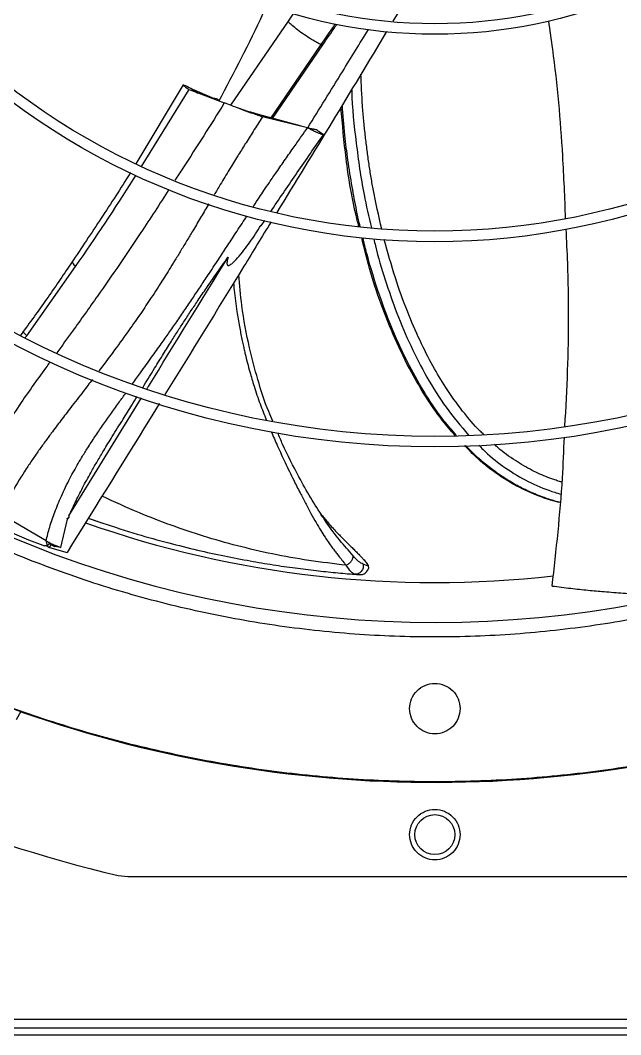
# Model space of a CAD drawing. Header units: inches. Extents: x 1229 to 1453, y -1023 to -720.
# Drawn here: x 1341.22 to 1346.85, y -999.56 to -990.05 of the extents above; entities that cross this region are included whole.
import ezdxf

# ---------------------------------------------------------------- set-up
doc = ezdxf.new("R2010")
doc.units = ezdxf.units.IN
doc.header["$MEASUREMENT"] = 0

msp = doc.modelspace()

# ---------------------------------------------------------------- linework, layer by layer
at = {"color": 18, "linetype": 'Continuous', "lineweight": 25, "true_color": 0x000000}
for p, q in [((1344.9714, -989.6381), (1344.7173, -990.0587)), ((1343.786, -989.9837), (1343.736, -990.0567)), ((1343.736, -990.0567), (1343.1955, -990.8455)), ((1344.0434, -990.277), (1343.5721, -990.9647)), ((1343.5881, -990.969), (1344.0607, -990.2793)), ((1342.7503, -990.6557), (1342.3067, -991.3941)), ((1342.3596, -991.4198), (1342.8066, -990.6992)), ((1342.8066, -990.6992), (1343.1374, -990.8245)), ((1342.8404, -990.6957), (1342.888, -990.7317)), ((1342.8404, -990.6957), (1343.0418, -990.7826)), ((1343.3331, -990.8954), (1343.2607, -990.8701)), ((1343.4951, -990.9552), (1343.493, -990.9432)), ((1343.8616, -991.0432), (1343.493, -990.9432)), ((1343.9175, -991.0566), (1343.4951, -990.9552)), ((1344.0376, -991.1013), (1344.0624, -991.1176)), ((1343.484, -991.9751), (1343.5175, -991.9249)), ((1341.2851, -993.0057), (1341.7435, -992.3584)), ((1341.2557, -992.9627), (1341.2263, -993.0023)), ((1341.2714, -993.024), (1341.2851, -993.0057)), ((1341.6814, -994.6927), (1342.3604, -993.5886)), ((1341.466, -994.9287), (1341.0375, -994.6766)), ((1344.0563, -994.6966), (1344.0267, -994.6512)), ((1341.6048, -994.99), (1341.6686, -994.7238)), ((1341.8627, -994.7157), (1341.9977, -994.7626)), ((1341.1475, -994.853), (1341.3008, -994.9202)), ((1341.3008, -994.9202), (1341.4357, -994.9704)), ((1341.4975, -994.9918), (1341.5158, -994.962)), ((1341.4458, -994.973), (1341.4528, -994.9741)), ((1341.4725, -994.9742), (1341.4975, -994.9918)), ((1341.4844, -994.9691), (1341.4774, -994.9671)), ((1341.4975, -994.9918), (1341.6639, -995.0363)), ((1341.6048, -994.99), (1341.5482, -994.9804)), ((1344.4867, -995.1667), (1344.4384, -995.147)), ((1344.3499, -995.2395), (1344.3762, -995.2412)), ((1341.2347, -996.5229), (1341.1862, -996.6069)), ((1342.1427, -998.0651), (1342.233, -998.0756)), ((1342.233, -998.0756), (1347.9882, -998.0756)), ((1331.7734, -999.411), (1358.6274, -999.411)), ((1331.6974, -999.494), (1358.7033, -999.494)), ((1331.6974, -999.557), (1358.7033, -999.557))]:
    msp.add_line(p, q, dxfattribs=at)
at = {"color": 18, "linetype": 'Continuous', "lineweight": 25, "true_color": 0x000000, "flags": 128}
msp.add_lwpolyline([(1343.9368, -991.0633), (1343.9293, -991.0607), (1343.9175, -991.0566)], dxfattribs=at)
at = {"color": 18, "linetype": 'Continuous', "lineweight": 25, "true_color": 0x000000}
for centre, radius in [((1345.1106, -985.4772), 11.7126), ((1345.1106, -985.4772), 8.5704), ((1345.1106, -985.4772), 8.472), ((1345.1106, -985.4772), 6.6478), ((1345.1106, -985.4772), 6.5493), ((1345.1106, -985.4772), 4.7037), ((1345.1106, -985.4772), 4.6053), ((1345.1106, -997.6819), 0.1875)]:
    msp.add_circle(centre, radius, dxfattribs=at)
for radius, start, end in [(10.2157, 224.36307, 313.03719), (9.8425, 250.57522, 276.47911), (12.9331, 237.30348, 256.73333), (11.7147, 250.65335, 290.90006)]:
    msp.add_arc((1345.1106, -985.4772), radius, start, end, dxfattribs=at)
for points, knots in [([(1356.8201, -985.4772), (1356.8153, -985.7326), (1356.8056, -986.2436), (1356.7277, -987.0067), (1356.6035, -987.7632), (1356.4292, -988.51), (1356.2066, -989.2438), (1355.9365, -989.9614), (1355.6201, -990.6599), (1355.2586, -991.3361), (1354.8537, -991.9873), (1354.407, -992.6106), (1353.9206, -993.2033), (1353.3964, -993.763), (1352.8368, -994.2871), (1352.244, -994.7736), (1351.6207, -995.2202), (1350.9696, -995.6252), (1350.2933, -995.9866), (1349.5949, -996.3031), (1348.8772, -996.5732), (1348.1434, -996.7958), (1347.3967, -996.9699), (1346.6401, -997.0948), (1345.877, -997.17), (1345.1106, -997.1951), (1344.3442, -997.17), (1343.5811, -997.0948), (1342.8246, -996.9699), (1342.0778, -996.7958), (1341.344, -996.5732), (1340.6264, -996.3031), (1339.9279, -995.9866), (1339.2517, -995.6252), (1338.6005, -995.2202), (1337.9772, -994.7736), (1337.3845, -994.2871), (1336.8248, -993.763), (1336.3006, -993.2033), (1335.8142, -992.6106), (1335.3675, -991.9873), (1334.9626, -991.3361), (1334.6012, -990.6599), (1334.2847, -989.9614), (1334.0146, -989.2438), (1333.792, -988.51), (1333.6177, -987.7632), (1333.4936, -987.0067), (1333.4156, -986.2436), (1333.4059, -985.7326), (1333.4011, -985.4772)], [0, 0, 0, 0, 0.020833, 0.041667, 0.0625, 0.083333, 0.104167, 0.125, 0.145833, 0.166667, 0.1875, 0.208333, 0.229167, 0.25, 0.270833, 0.291667, 0.3125, 0.333333, 0.354167, 0.375, 0.395833, 0.416667, 0.4375, 0.458333, 0.479167, 0.5, 0.520833, 0.541667, 0.5625, 0.583333, 0.604167, 0.625, 0.645833, 0.666667, 0.6875, 0.708333, 0.729167, 0.75, 0.770833, 0.791667, 0.8125, 0.833333, 0.854167, 0.875, 0.895833, 0.916667, 0.9375, 0.958333, 0.979167, 1, 1, 1, 1]), ([(1340.4605, -990.0843), (1340.5083, -990.0386), (1340.6299, -989.9224), (1340.8377, -989.7239), (1341.0736, -989.4984), (1341.3027, -989.2795), (1341.5046, -989.0865), (1341.666, -988.9323), (1341.7604, -988.8421), (1341.7958, -988.8083)], [0, 0, 0, 0, 0.107798, 0.274519, 0.468022, 0.638557, 0.78875, 0.92088, 1, 1, 1, 1]), ([(1343.0861, -990.8078), (1343.2292, -990.5375), (1343.3865, -990.2405), (1343.5242, -989.9342), (1343.5366, -989.9067)], [0, 0, 0, 0, 0.910233, 1, 1, 1, 1]), ([(1344.0434, -990.277), (1344.032, -990.2719), (1344.0093, -990.2619), (1343.9527, -990.2285), (1343.8876, -990.186), (1343.8222, -990.1392), (1343.7699, -990.0975), (1343.7378, -990.0672), (1343.737, -990.0603), (1343.7366, -990.0571)], [0, 0, 0, 0, 0.1380934, 0.2761794, 0.4246181, 0.5730641, 0.7215053, 0.869951, 1, 1, 1, 1]), ([(1344.1764, -990.0829), (1344.1651, -990.0993), (1344.1214, -990.163), (1344.0766, -990.2284), (1344.0434, -990.277)], [0, 0, 0, 0, 0.257808, 1, 1, 1, 1]), ([(1344.0607, -990.2793), (1344.1, -990.2219), (1344.1448, -990.1566), (1344.1881, -990.0934), (1344.1933, -990.0857)], [0, 0, 0, 0, 0.8793001, 1, 1, 1, 1]), ([(1346.3366, -991.9064), (1346.3288, -991.7114), (1346.3075, -991.1815), (1346.2523, -990.5636), (1346.1912, -990.1436), (1346.1784, -990.0552)], [0, 0, 0, 0, 0.314992, 0.855866, 1, 1, 1, 1]), ([(1344.6587, -990.1557), (1344.489, -990.4375), (1344.1475, -991.0045), (1343.8023, -991.5678), (1343.6288, -991.8511)], [0, 0, 0, 0, 0.497142, 1, 1, 1, 1]), ([(1343.9197, -991.0574), (1344.0278, -990.8821), (1344.2172, -990.5749), (1344.4071, -990.2674), (1344.4886, -990.1353)], [0, 0, 0, 0, 0.570471, 1, 1, 1, 1]), ([(1344.0606, -990.2756), (1344.0607, -990.2779), (1344.0609, -990.2826), (1344.0492, -990.2788), (1344.0434, -990.277)], [0, 0, 0, 0, 0.4999658, 1, 1, 1, 1]), ([(1344.6135, -992.0058), (1344.5846, -991.881), (1344.5462, -991.7156), (1344.5105, -991.5069), (1344.4909, -991.3812), (1344.4732, -991.2525), (1344.4574, -991.1209), (1344.4438, -990.9863), (1344.4276, -990.797), (1344.4221, -990.6524), (1344.4184, -990.5537)], [0, 0, 0, 0, 0.260832, 0.345503, 0.432085, 0.520577, 0.610976, 0.703276, 0.797476, 1, 1, 1, 1]), ([(1342.8066, -990.6992), (1342.7888, -990.6874), (1342.7533, -990.6638), (1342.7464, -990.6521), (1342.7727, -990.66), (1342.8179, -990.6838), (1342.8404, -990.6957)], [0, 0, 0, 0, 0.250001, 0.500002, 0.75, 1, 1, 1, 1]), ([(1344.3309, -990.6985), (1344.331, -990.7029), (1344.3346, -990.8697), (1344.3715, -991.1989), (1344.4297, -991.6278), (1344.4916, -991.891), (1344.5159, -991.9945)], [0, 0, 0, 0, 0.0100314, 0.3838334, 0.7578606, 1, 1, 1, 1]), ([(1343.1374, -990.8245), (1343.0087, -991.029), (1342.8558, -991.2717), (1342.6993, -991.5117), (1342.6746, -991.5495)], [0, 0, 0, 0, 0.842331, 1, 1, 1, 1]), ([(1343.091, -990.798), (1343.0844, -990.7951), (1343.0702, -990.7889), (1343.052, -990.7832), (1343.0455, -990.7828), (1343.0418, -990.7826)], [0, 0, 0, 0, 0.274241, 0.593266, 1, 1, 1, 1]), ([(1343.4951, -990.9552), (1343.4598, -990.943), (1343.3891, -990.9187), (1343.2894, -990.8811), (1343.2011, -990.8471), (1343.1587, -990.832), (1343.1374, -990.8245)], [0, 0, 0, 0, 0.249985, 0.5000003, 0.7500079, 1, 1, 1, 1]), ([(1344.3984, -991.9809), (1344.3884, -991.9419), (1344.3344, -991.733), (1344.2754, -991.3602), (1344.2445, -991.0264), (1344.2297, -990.866)], [0, 0, 0, 0, 0.106433, 0.570813, 1, 1, 1, 1]), ([(1344.4102, -991.9822), (1344.4075, -991.9706), (1344.3959, -991.9209), (1344.3775, -991.8337), (1344.3553, -991.7216), (1344.3269, -991.5646), (1344.2961, -991.3664), (1344.2636, -991.1103), (1344.2508, -990.9371), (1344.2438, -990.8427)], [0, 0, 0, 0, 0.03104, 0.132253, 0.23119, 0.327855, 0.546696, 0.752907, 1, 1, 1, 1]), ([(1343.4951, -990.9552), (1343.4658, -991.0006), (1343.4107, -991.086), (1343.3334, -991.2081), (1343.2588, -991.3276), (1343.1816, -991.4534), (1343.1082, -991.575), (1343.0612, -991.6537), (1343.0421, -991.6858)], [0, 0, 0, 0, 0.188275, 0.353819, 0.503651, 0.679506, 0.869268, 1, 1, 1, 1]), ([(1343.493, -990.9432), (1343.4637, -990.9348), (1343.4066, -990.9186), (1343.3544, -990.9021), (1343.329, -990.8941)], [0, 0, 0, 0, 0.513446, 1, 1, 1, 1]), ([(1343.4068, -991.7982), (1343.4088, -991.7951), (1343.4289, -991.7647), (1343.463, -991.7138), (1343.5119, -991.6411), (1343.5651, -991.5625), (1343.6318, -991.4649), (1343.7093, -991.3527), (1343.7875, -991.2408), (1343.8569, -991.1422), (1343.8989, -991.083), (1343.9175, -991.0566)], [0, 0, 0, 0, 0.012456, 0.12215, 0.205101, 0.305452, 0.439341, 0.599659, 0.759464, 0.892908, 1, 1, 1, 1]), ([(1344.0624, -991.1176), (1344.0645, -991.1192), (1344.0685, -991.1225), (1344.0642, -991.1228), (1344.0523, -991.1197), (1344.0325, -991.1126), (1344.0061, -991.1017), (1343.9757, -991.0878), (1343.9446, -991.0722), (1343.9265, -991.0618), (1343.9175, -991.0566)], [0, 0, 0, 0, 0.1195219, 0.2368997, 0.3560026, 0.4802891, 0.6097285, 0.7415773, 0.8729295, 1, 1, 1, 1]), ([(1343.9496, -991.0665), (1343.9475, -991.0662), (1343.9432, -991.0656), (1343.9386, -991.0639), (1343.9362, -991.063)], [0, 0, 0, 0, 0.479347, 1, 1, 1, 1]), ([(1343.5744, -991.8397), (1343.5781, -991.8342), (1343.6589, -991.7131), (1343.822, -991.4738), (1343.9846, -991.2401), (1344.0668, -991.1221)], [0, 0, 0, 0, 0.022959, 0.506529, 1, 1, 1, 1]), ([(1344.0002, -991.0768), (1344.0011, -991.077), (1344.0029, -991.0773), (1344.0004, -991.0768), (1343.9941, -991.0756), (1343.9844, -991.0736), (1343.9724, -991.0712), (1343.96, -991.0687), (1343.9486, -991.0663), (1343.9436, -991.0653), (1343.9411, -991.0648)], [0, 0, 0, 0, 0.11663, 0.230578, 0.347096, 0.470907, 0.602448, 0.737933, 0.872207, 1, 1, 1, 1]), ([(1344.0376, -991.1013), (1344.0352, -991.0996), (1344.0303, -991.0964), (1344.0188, -991.0886), (1344.0085, -991.0817), (1344.0017, -991.0771)], [0, 0, 0, 0, 0.26191, 0.514546, 1, 1, 1, 1]), ([(1342.2564, -991.4778), (1342.2556, -991.4791), (1342.1692, -991.6232), (1341.9841, -991.9033), (1341.7988, -992.1821), (1341.7061, -992.3215)], [0, 0, 0, 0, 0.00468, 0.502198, 1, 1, 1, 1]), ([(1341.7435, -992.3584), (1341.9287, -992.0867), (1342.1221, -991.8031), (1342.3018, -991.513), (1342.3094, -991.5008)], [0, 0, 0, 0, 0.957766, 1, 1, 1, 1]), ([(1342.6188, -991.6351), (1342.5316, -991.7702), (1342.3146, -992.1064), (1342.0109, -992.5472), (1341.7455, -992.9219), (1341.6161, -993.0982), (1341.5665, -993.1658)], [0, 0, 0, 0, 0.260733, 0.648635, 0.865344, 1, 1, 1, 1]), ([(1342.9914, -991.771), (1342.9679, -991.8104), (1342.92, -991.8911), (1342.8543, -992.0014), (1342.7931, -992.1037), (1342.7385, -992.1942), (1342.6848, -992.2822), (1342.6345, -992.3638), (1342.5874, -992.4393), (1342.5235, -992.5401), (1342.4424, -992.6649), (1342.3389, -992.8183), (1342.2229, -992.9836), (1342.0967, -993.1576), (1342.0054, -993.2784), (1341.9621, -993.3358)], [0, 0, 0, 0, 0.0737354, 0.1508386, 0.2063965, 0.2653879, 0.3206087, 0.3720631, 0.4192551, 0.4634517, 0.5633409, 0.6576027, 0.7590705, 0.8855214, 1, 1, 1, 1]), ([(1342.2765, -993.4567), (1342.3017, -993.422), (1342.3617, -993.3392), (1342.4517, -993.2141), (1342.5405, -993.0896), (1342.6189, -992.9784), (1342.6927, -992.8723), (1342.767, -992.7639), (1342.8409, -992.6546), (1342.9137, -992.5458), (1342.9937, -992.4251), (1343.0755, -992.3011), (1343.1617, -992.1698), (1343.2473, -992.0395), (1343.3106, -991.9431), (1343.3453, -991.8908), (1343.3486, -991.8858)], [0, 0, 0, 0, 0.0671735, 0.1598312, 0.2410152, 0.3066581, 0.3730056, 0.4440899, 0.5134581, 0.5811343, 0.6510654, 0.7428768, 0.816868, 0.9005011, 0.9904923, 1, 1, 1, 1]), ([(1343.5755, -991.9383), (1343.4909, -992.0769), (1343.1605, -992.6183), (1342.8281, -993.1563), (1342.5808, -993.5566)], [0, 0, 0, 0, 0.255951, 1, 1, 1, 1]), ([(1343.1728, -992.2689), (1343.1687, -992.2841), (1343.1631, -992.3045), (1343.1616, -992.3288), (1343.1633, -992.3392), (1343.167, -992.3447), (1343.1709, -992.3471), (1343.1759, -992.3475), (1343.1834, -992.3459), (1343.1941, -992.3404), (1343.2226, -992.3194), (1343.2869, -992.2499), (1343.3795, -992.1309), (1343.4468, -992.0256), (1343.4806, -991.9729)], [0, 0, 0, 0, 0.083357, 0.111566, 0.131906, 0.141153, 0.149666, 0.158654, 0.169165, 0.191456, 0.221229, 0.353929, 0.67656, 1, 1, 1, 1]), ([(1346.3298, -993.8573), (1346.3392, -993.682), (1346.3665, -993.1718), (1346.369, -992.5546), (1346.3467, -992.1142), (1346.3414, -992.0088)], [0, 0, 0, 0, 0.284655, 0.828752, 1, 1, 1, 1]), ([(1345.3011, -993.9409), (1345.2598, -993.8934), (1345.161, -993.78), (1345.0257, -993.5818), (1344.8762, -993.3288), (1344.7341, -993.0376), (1344.6042, -992.7098), (1344.4976, -992.3928), (1344.4478, -992.1826), (1344.4249, -992.0862)], [0, 0, 0, 0, 0.091547, 0.218973, 0.346412, 0.516315, 0.686228, 0.856146, 1, 1, 1, 1]), ([(1345.314, -993.9404), (1345.274, -993.895), (1345.1692, -993.7758), (1345.0217, -993.5563), (1344.8664, -993.285), (1344.7209, -992.9746), (1344.5872, -992.6257), (1344.5044, -992.3534), (1344.4558, -992.1713), (1344.443, -992.1193), (1344.4351, -992.0876)], [0, 0, 0, 0, 0.088153, 0.231165, 0.381791, 0.540034, 0.726308, 0.922159, 0.952483, 1, 1, 1, 1]), ([(1344.5391, -992.099), (1344.5438, -992.1208), (1344.5718, -992.2497), (1344.6434, -992.4818), (1344.7508, -992.7947), (1344.8804, -993.1009), (1345.0331, -993.3974), (1345.2102, -993.682), (1345.3536, -993.8515), (1345.4253, -993.9364)], [0, 0, 0, 0, 0.032665, 0.193012, 0.353604, 0.514509, 0.67584, 0.837737, 1, 1, 1, 1]), ([(1345.5689, -993.9312), (1345.5577, -993.9209), (1345.4855, -993.8547), (1345.3648, -993.7073), (1345.2173, -993.5027), (1345.0854, -993.2808), (1344.964, -993.0431), (1344.8459, -992.7677), (1344.7315, -992.4515), (1344.6698, -992.2242), (1344.637, -992.1034)], [0, 0, 0, 0, 0.02226, 0.143044, 0.274084, 0.386376, 0.51454, 0.658603, 0.818582, 1, 1, 1, 1]), ([(1342.3717, -993.4934), (1342.377, -993.4848), (1342.4146, -993.4242), (1342.4798, -993.3176), (1342.5644, -993.1806), (1342.6379, -993.0626), (1342.7027, -992.9604), (1342.7644, -992.8648), (1342.8269, -992.7699), (1342.8958, -992.6672), (1342.9735, -992.5535), (1343.0669, -992.419), (1343.1351, -992.3224), (1343.1728, -992.2689)], [0, 0, 0, 0, 0.020501, 0.145618, 0.254729, 0.348628, 0.429282, 0.501896, 0.581262, 0.662286, 0.755881, 0.864649, 1, 1, 1, 1]), ([(1342.4108, -993.5065), (1342.4158, -993.4985), (1342.6691, -993.0866), (1342.9235, -992.6737), (1343.1728, -992.2689)], [0, 0, 0, 0, 0.019444, 1, 1, 1, 1]), ([(1341.7128, -992.3116), (1341.6374, -992.4227), (1341.487, -992.6443), (1341.329, -992.8618), (1341.2501, -992.9703)], [0, 0, 0, 0, 0.50097, 1, 1, 1, 1]), ([(1341.7152, -992.3133), (1341.7138, -992.3165), (1341.7109, -992.3236), (1341.732, -992.3461), (1341.7435, -992.3584)], [0, 0, 0, 0, 0.454073, 1, 1, 1, 1]), ([(1343.5919, -993.8077), (1343.5788, -993.7777), (1343.5233, -993.6508), (1343.4495, -993.421), (1343.3624, -993.0896), (1343.3009, -992.7612), (1343.2805, -992.5306), (1343.272, -992.4344)], [0, 0, 0, 0, 0.069494, 0.294091, 0.510792, 0.795823, 1, 1, 1, 1]), ([(1343.2236, -992.513), (1343.2255, -992.5353), (1343.2332, -992.6244), (1343.2524, -992.7603), (1343.2774, -992.9132), (1343.296, -993.0086), (1343.3079, -993.0654), (1343.3134, -993.0909), (1343.3187, -993.1149), (1343.3238, -993.1372), (1343.3286, -993.1581), (1343.3451, -993.2276), (1343.3728, -993.3348), (1343.4191, -993.4906), (1343.4689, -993.6413), (1343.5109, -993.7452), (1343.5311, -993.795)], [0, 0, 0, 0, 0.050639, 0.202267, 0.31057, 0.401461, 0.422389, 0.442121, 0.460659, 0.478002, 0.49415, 0.509104, 0.640054, 0.745187, 0.877967, 1, 1, 1, 1]), ([(1341.2559, -992.9685), (1341.2549, -992.9701), (1341.2525, -992.9738), (1341.2732, -992.9941), (1341.2851, -993.0057)], [0, 0, 0, 0, 0.427504, 1, 1, 1, 1]), ([(1351.9979, -993.2059), (1351.8068, -993.3691), (1351.4248, -993.6954), (1350.8084, -994.1304), (1350.1646, -994.5225), (1349.4932, -994.866), (1348.7989, -995.1599), (1348.0849, -995.4024), (1347.3552, -995.5925), (1346.6137, -995.7289), (1345.8641, -995.8111), (1345.1106, -995.8385), (1344.3571, -995.8111), (1343.6076, -995.7289), (1342.866, -995.5925), (1342.1363, -995.4024), (1341.4224, -995.1599), (1340.728, -994.866), (1340.0567, -994.5225), (1339.4128, -994.1304), (1338.7965, -993.6954), (1338.4144, -993.3691), (1338.2234, -993.2059)], [0, 0, 0, 0, 0.0499999, 0.0999999, 0.1500001, 0.1999999, 0.25, 0.3, 0.35, 0.4000001, 0.45, 0.5000001, 0.5499999, 0.6000001, 0.6499999, 0.6999999, 0.7499999, 0.8, 0.85, 0.9, 0.95, 1, 1, 1, 1]), ([(1341.5049, -993.2501), (1341.4951, -993.2635), (1341.4028, -993.3897), (1341.2612, -993.5854), (1341.092, -993.8471), (1340.9644, -994.0736), (1340.8513, -994.3133), (1340.7987, -994.4815), (1340.7722, -994.5664)], [0, 0, 0, 0, 0.032679, 0.308339, 0.475812, 0.647076, 0.822089, 1, 1, 1, 1]), ([(1341.9007, -993.4164), (1341.8723, -993.4535), (1341.8049, -993.5414), (1341.7061, -993.6689), (1341.6057, -993.7997), (1341.525, -993.9068), (1341.4556, -994.0012), (1341.3966, -994.0833), (1341.3382, -994.1672), (1341.2539, -994.2931), (1341.1484, -994.4614), (1341.0742, -994.6054), (1341.0375, -994.6766)], [0, 0, 0, 0, 0.091237, 0.216238, 0.314969, 0.41309, 0.478087, 0.543952, 0.610654, 0.678175, 0.840873, 1, 1, 1, 1]), ([(1341.466, -994.9287), (1341.4772, -994.8853), (1341.5007, -994.794), (1341.5487, -994.6539), (1341.6113, -994.5013), (1341.6737, -994.3735), (1341.7282, -994.2724), (1341.7676, -994.2031), (1341.8126, -994.1275), (1341.8674, -994.0397), (1341.9329, -993.94), (1342.0049, -993.8349), (1342.0792, -993.7297), (1342.1493, -993.6322), (1342.1947, -993.5696), (1342.2146, -993.5422)], [0, 0, 0, 0, 0.084738, 0.177946, 0.279583, 0.396266, 0.446499, 0.496733, 0.54697, 0.612826, 0.692325, 0.772656, 0.853828, 0.935842, 1, 1, 1, 1]), ([(1341.6814, -994.6927), (1341.7032, -994.6458), (1341.747, -994.5519), (1341.8187, -994.4115), (1341.8863, -994.2881), (1341.9499, -994.1776), (1342.0134, -994.0709), (1342.0937, -993.94), (1342.182, -993.7985), (1342.2603, -993.6734), (1342.3042, -993.6024), (1342.3206, -993.5759)], [0, 0, 0, 0, 0.120408, 0.241264, 0.366192, 0.447006, 0.537729, 0.655272, 0.805197, 0.92743, 1, 1, 1, 1]), ([(1342.5282, -993.642), (1342.5165, -993.661), (1342.229, -994.1278), (1341.9406, -994.5915), (1341.6639, -995.0363)], [0, 0, 0, 0, 0.040727, 1, 1, 1, 1]), ([(1343.5773, -993.9068), (1343.5968, -993.9513), (1343.6388, -994.0475), (1343.709, -994.1983), (1343.7796, -994.3442), (1343.8433, -994.471), (1343.8973, -994.5752), (1343.9476, -994.669), (1343.996, -994.7552), (1344.0399, -994.8293), (1344.077, -994.8885), (1344.1092, -994.9366), (1344.1378, -994.9772), (1344.1649, -995.014), (1344.1932, -995.0509), (1344.2236, -995.0892), (1344.2533, -995.1257), (1344.2717, -995.1482), (1344.279, -995.1571)], [0, 0, 0, 0, 0.096599, 0.208468, 0.329977, 0.416643, 0.488291, 0.562568, 0.629755, 0.689706, 0.742335, 0.779475, 0.816492, 0.853375, 0.883868, 0.924813, 0.970283, 1, 1, 1, 1]), ([(1344.0609, -994.7056), (1344.0226, -994.6463), (1343.9451, -994.5258), (1343.817, -994.2948), (1343.7122, -994.0923), (1343.6531, -993.9514), (1343.6381, -993.9158)], [0, 0, 0, 0, 0.241712, 0.490628, 0.871176, 1, 1, 1, 1]), ([(1346.2108, -995.3517), (1346.2485, -995.0149), (1346.3003, -994.5507), (1346.3197, -994.0843), (1346.325, -993.9562)], [0, 0, 0, 0, 0.725429, 1, 1, 1, 1]), ([(1346.2848, -994.5703), (1346.2549, -994.5626), (1346.1455, -994.5346), (1345.9614, -994.4627), (1345.7398, -994.3381), (1345.547, -994.1951), (1345.4374, -994.0848), (1345.3892, -994.0364)], [0, 0, 0, 0, 0.090367, 0.330691, 0.571003, 0.811384, 1, 1, 1, 1]), ([(1346.2849, -994.569), (1346.2728, -994.5656), (1346.2441, -994.5576), (1346.1881, -994.5407), (1346.1207, -994.5182), (1346.05, -994.4907), (1345.9662, -994.454), (1345.8566, -994.3984), (1345.7317, -994.321), (1345.6087, -994.23), (1345.4999, -994.1384), (1345.4314, -994.069), (1345.3988, -994.036)], [0, 0, 0, 0, 0.0373565, 0.0879343, 0.1725214, 0.2465011, 0.3097965, 0.4383505, 0.6009917, 0.7283699, 0.8708656, 1, 1, 1, 1]), ([(1345.5217, -994.0311), (1345.5488, -994.0585), (1345.6346, -994.1454), (1345.7984, -994.2676), (1346.0101, -994.3906), (1346.1775, -994.4577), (1346.273, -994.4851), (1346.2924, -994.4907)], [0, 0, 0, 0, 0.12378, 0.392826, 0.662435, 0.931523, 1, 1, 1, 1]), ([(1346.3029, -994.3788), (1346.2983, -994.3774), (1346.2795, -994.3717), (1346.2473, -994.3615), (1346.207, -994.3478), (1346.1316, -994.3198), (1346.0156, -994.2683), (1345.8591, -994.1755), (1345.7409, -994.0926), (1345.6803, -994.0352), (1345.6697, -994.0251)], [0, 0, 0, 0, 0.020347, 0.082595, 0.142125, 0.199043, 0.419812, 0.667308, 0.941857, 1, 1, 1, 1]), ([(1344.279, -995.1571), (1344.1616, -995.1431), (1343.9264, -995.1152), (1343.5864, -995.0534), (1343.2579, -994.9773), (1342.9413, -994.8868), (1342.636, -994.7826), (1342.3165, -994.6601), (1342.1066, -994.5626), (1341.9909, -994.5089)], [0, 0, 0, 0, 0.136797, 0.274291, 0.412363, 0.550953, 0.689949, 0.829268, 1, 1, 1, 1]), ([(1341.6636, -994.7222), (1341.6648, -994.7203), (1341.6671, -994.7167), (1341.6741, -994.7117), (1341.6799, -994.7101), (1341.6838, -994.709)], [0, 0, 0, 0, 0.257129, 0.502122, 1, 1, 1, 1]), ([(1341.6686, -994.7238), (1341.6693, -994.7222), (1341.6707, -994.7188), (1341.6745, -994.7147), (1341.6789, -994.7114), (1341.6821, -994.7099), (1341.6838, -994.709)], [0, 0, 0, 0, 0.222196, 0.451436, 0.707744, 1, 1, 1, 1]), ([(1341.6838, -994.709), (1341.6835, -994.7061), (1341.6831, -994.7005), (1341.6819, -994.6952), (1341.6814, -994.6927)], [0, 0, 0, 0, 0.530956, 1, 1, 1, 1]), ([(1341.863, -994.7152), (1341.8859, -994.7235), (1341.9288, -994.7392), (1341.972, -994.7533), (1341.9922, -994.7599)], [0, 0, 0, 0, 0.532575, 1, 1, 1, 1]), ([(1341.9977, -994.7626), (1342.1046, -994.7972), (1342.3072, -994.863), (1342.6046, -994.9458), (1342.8777, -995.0138), (1343.1327, -995.0698), (1343.3687, -995.1153), (1343.5905, -995.1526), (1343.7964, -995.1826), (1343.9925, -995.207), (1344.1787, -995.2268), (1344.3004, -995.2368), (1344.3604, -995.2417)], [0, 0, 0, 0, 0.148236, 0.281099, 0.399392, 0.506751, 0.608203, 0.695761, 0.779942, 0.857726, 0.929884, 1, 1, 1, 1]), ([(1344.0483, -994.6844), (1344.0692, -994.7102), (1344.1153, -994.7673), (1344.1748, -994.8316), (1344.2242, -994.8826), (1344.2588, -994.9174), (1344.2931, -994.9512), (1344.3267, -994.984), (1344.3594, -995.016), (1344.3905, -995.0471), (1344.4133, -995.0706), (1344.4296, -995.0881), (1344.4412, -995.101), (1344.4543, -995.1163), (1344.4733, -995.1401), (1344.4813, -995.1558), (1344.4867, -995.1667)], [0, 0, 0, 0, 0.12639, 0.27963, 0.347218, 0.414969, 0.48292, 0.551088, 0.619505, 0.688197, 0.757232, 0.781657, 0.813095, 0.851625, 0.897349, 1, 1, 1, 1]), ([(1344.3448, -995.0685), (1344.3027, -995.0204), (1344.2195, -994.925), (1344.1204, -994.7962), (1344.0685, -994.7156), (1344.0563, -994.6966)], [0, 0, 0, 0, 0.438467, 0.868034, 1, 1, 1, 1]), ([(1341.466, -994.9287), (1341.4771, -994.9346), (1341.4992, -994.9461), (1341.538, -994.9644), (1341.5756, -994.9803), (1341.5952, -994.9868), (1341.6048, -994.99)], [0, 0, 0, 0, 0.258157, 0.513541, 0.760394, 1, 1, 1, 1]), ([(1341.4774, -994.9671), (1341.4775, -994.9671), (1341.4777, -994.9669), (1341.478, -994.9665), (1341.4781, -994.9661), (1341.4782, -994.9651), (1341.4774, -994.9625), (1341.4754, -994.9573), (1341.4739, -994.945), (1341.4693, -994.9354), (1341.466, -994.9287)], [0, 0, 0, 0, 0.010699, 0.020906, 0.031322, 0.042593, 0.098149, 0.225014, 0.455521, 1, 1, 1, 1]), ([(1341.4661, -994.9288), (1341.4748, -994.9336), (1341.4916, -994.943), (1341.5015, -994.9513), (1341.5062, -994.9553)], [0, 0, 0, 0, 0.516686, 1, 1, 1, 1]), ([(1341.4995, -994.9471), (1341.499, -994.9493), (1341.4978, -994.9537), (1341.4945, -994.9597), (1341.4901, -994.9651), (1341.4863, -994.9678), (1341.4844, -994.9691)], [0, 0, 0, 0, 0.247426, 0.495581, 0.745936, 1, 1, 1, 1]), ([(1341.5068, -994.9559), (1341.5082, -994.957), (1341.5109, -994.9595), (1341.5142, -994.9612), (1341.5158, -994.962)], [0, 0, 0, 0, 0.474627, 1, 1, 1, 1]), ([(1341.5158, -994.962), (1341.5176, -994.9636), (1341.521, -994.9665), (1341.5244, -994.9693), (1341.526, -994.9706)], [0, 0, 0, 0, 0.526153, 1, 1, 1, 1]), ([(1341.4357, -994.9704), (1341.4394, -994.9715), (1341.4466, -994.9736), (1341.4578, -994.9738), (1341.4684, -994.9719), (1341.4745, -994.9687), (1341.4774, -994.9671)], [0, 0, 0, 0, 0.26335, 0.525402, 0.772577, 1, 1, 1, 1]), ([(1341.4844, -994.9691), (1341.4816, -994.9707), (1341.4756, -994.9739), (1341.4689, -994.9746), (1341.4654, -994.975)], [0, 0, 0, 0, 0.478256, 1, 1, 1, 1]), ([(1341.526, -994.9706), (1341.5281, -994.9718), (1341.5321, -994.9742), (1341.538, -994.977), (1341.5435, -994.9793), (1341.5467, -994.98), (1341.5482, -994.9804)], [0, 0, 0, 0, 0.259488, 0.511187, 0.756853, 1, 1, 1, 1]), ([(1344.279, -995.1571), (1344.2875, -995.1526), (1344.3007, -995.1457), (1344.3164, -995.1315), (1344.3271, -995.119), (1344.3356, -995.1057), (1344.3434, -995.0882), (1344.3442, -995.0763), (1344.3448, -995.0685)], [0, 0, 0, 0, 0.239377, 0.368561, 0.500492, 0.632382, 0.761319, 1, 1, 1, 1]), ([(1344.4384, -995.147), (1344.4247, -995.1403), (1344.3972, -995.1268), (1344.3623, -995.0881), (1344.3448, -995.0685)], [0, 0, 0, 0, 0.496769, 1, 1, 1, 1]), ([(1344.4384, -995.147), (1344.4391, -995.1524), (1344.4405, -995.1638), (1344.4382, -995.1816), (1344.4321, -995.1993), (1344.4217, -995.2155), (1344.4081, -995.2285), (1344.3924, -995.2372), (1344.3762, -995.2419), (1344.3656, -995.2418), (1344.3604, -995.2417)], [0, 0, 0, 0, 0.113213, 0.235961, 0.365987, 0.500012, 0.634018, 0.764056, 0.886781, 1, 1, 1, 1]), ([(1344.4775, -995.1509), (1344.4788, -995.1515), (1344.4813, -995.1527), (1344.4838, -995.1558), (1344.4857, -995.1592), (1344.4867, -995.1629), (1344.4867, -995.1654), (1344.4867, -995.1667)], [0, 0, 0, 0, 0.212131, 0.409842, 0.60994, 0.808071, 1, 1, 1, 1]), ([(1344.3604, -995.2417), (1344.3494, -995.2371), (1344.3263, -995.2276), (1344.2952, -995.1813), (1344.279, -995.1571)], [0, 0, 0, 0, 0.475867, 1, 1, 1, 1]), ([(1344.3604, -995.2417), (1344.3707, -995.2425), (1344.3874, -995.2437), (1344.4017, -995.2448), (1344.4063, -995.2451), (1344.4055, -995.2451), (1344.4054, -995.2451)], [0, 0, 0, 0, 0.448765, 0.72774, 0.935469, 1, 1, 1, 1]), ([(1344.4057, -995.2451), (1344.4112, -995.2451), (1344.4228, -995.2453), (1344.4403, -995.2405), (1344.4571, -995.2317), (1344.4716, -995.2185), (1344.4824, -995.203), (1344.4859, -995.1914), (1344.4875, -995.186)], [0, 0, 0, 0, 0.151344, 0.315517, 0.48942, 0.668613, 0.847726, 1, 1, 1, 1]), ([(1344.4867, -995.1667), (1344.4887, -995.1738), (1344.4908, -995.1812), (1344.4877, -995.1859), (1344.4876, -995.1861)], [0, 0, 0, 0, 0.973645, 1, 1, 1, 1]), ([(1346.2108, -995.3517), (1346.2688, -995.359), (1346.3806, -995.3733), (1346.5429, -995.3904), (1346.7069, -995.4054), (1346.8743, -995.4179), (1347.047, -995.4282), (1347.1598, -995.4326), (1347.2151, -995.4348)], [0, 0, 0, 0, 0.173712, 0.335418, 0.485076, 0.663267, 0.834917, 1, 1, 1, 1]), ([(1344.8744, -996.5008), (1344.8779, -996.4699), (1344.885, -996.408), (1344.9397, -996.3294), (1345.0177, -996.2769), (1345.1106, -996.2584), (1345.2035, -996.2769), (1345.2816, -996.3294), (1345.3362, -996.408), (1345.3433, -996.4699), (1345.3468, -996.5008)], [0, 0, 0, 0, 0.124999, 0.249997, 0.3749989, 0.4999982, 0.6249976, 0.7499995, 0.875001, 1, 1, 1, 1]), ([(1345.3468, -996.5008), (1345.3433, -996.5317), (1345.3362, -996.5935), (1345.2816, -996.6722), (1345.2035, -996.7247), (1345.1106, -996.7432), (1345.0177, -996.7247), (1344.9397, -996.6722), (1344.885, -996.5935), (1344.8779, -996.5317), (1344.8744, -996.5008)], [0, 0, 0, 0, 0.124999, 0.250001, 0.375002, 0.500002, 0.625002, 0.750003, 0.875001, 1, 1, 1, 1]), ([(1344.8744, -997.6819), (1344.878, -997.6507), (1344.8852, -997.5885), (1344.9403, -997.51), (1345.0182, -997.4578), (1345.1106, -997.4396), (1345.203, -997.4578), (1345.2809, -997.51), (1345.336, -997.5885), (1345.3432, -997.6507), (1345.3468, -997.6819)], [0, 0, 0, 0, 0.1262513, 0.25133, 0.375628, 0.4999978, 0.6243737, 0.7486665, 0.8737487, 1, 1, 1, 1]), ([(1345.3468, -997.6819), (1345.3433, -997.7127), (1345.3362, -997.7744), (1345.2817, -997.8531), (1345.2036, -997.9058), (1345.1106, -997.9243), (1345.0176, -997.9058), (1344.9395, -997.8531), (1344.885, -997.7744), (1344.8779, -997.7127), (1344.8744, -997.6819)], [0, 0, 0, 0, 0.124535, 0.249706, 0.374857, 0.500003, 0.625143, 0.750294, 0.875465, 1, 1, 1, 1])]:
    msp.add_open_spline(points, degree=3, knots=knots, dxfattribs=at)

doc.saveas('drawing.dxf')
